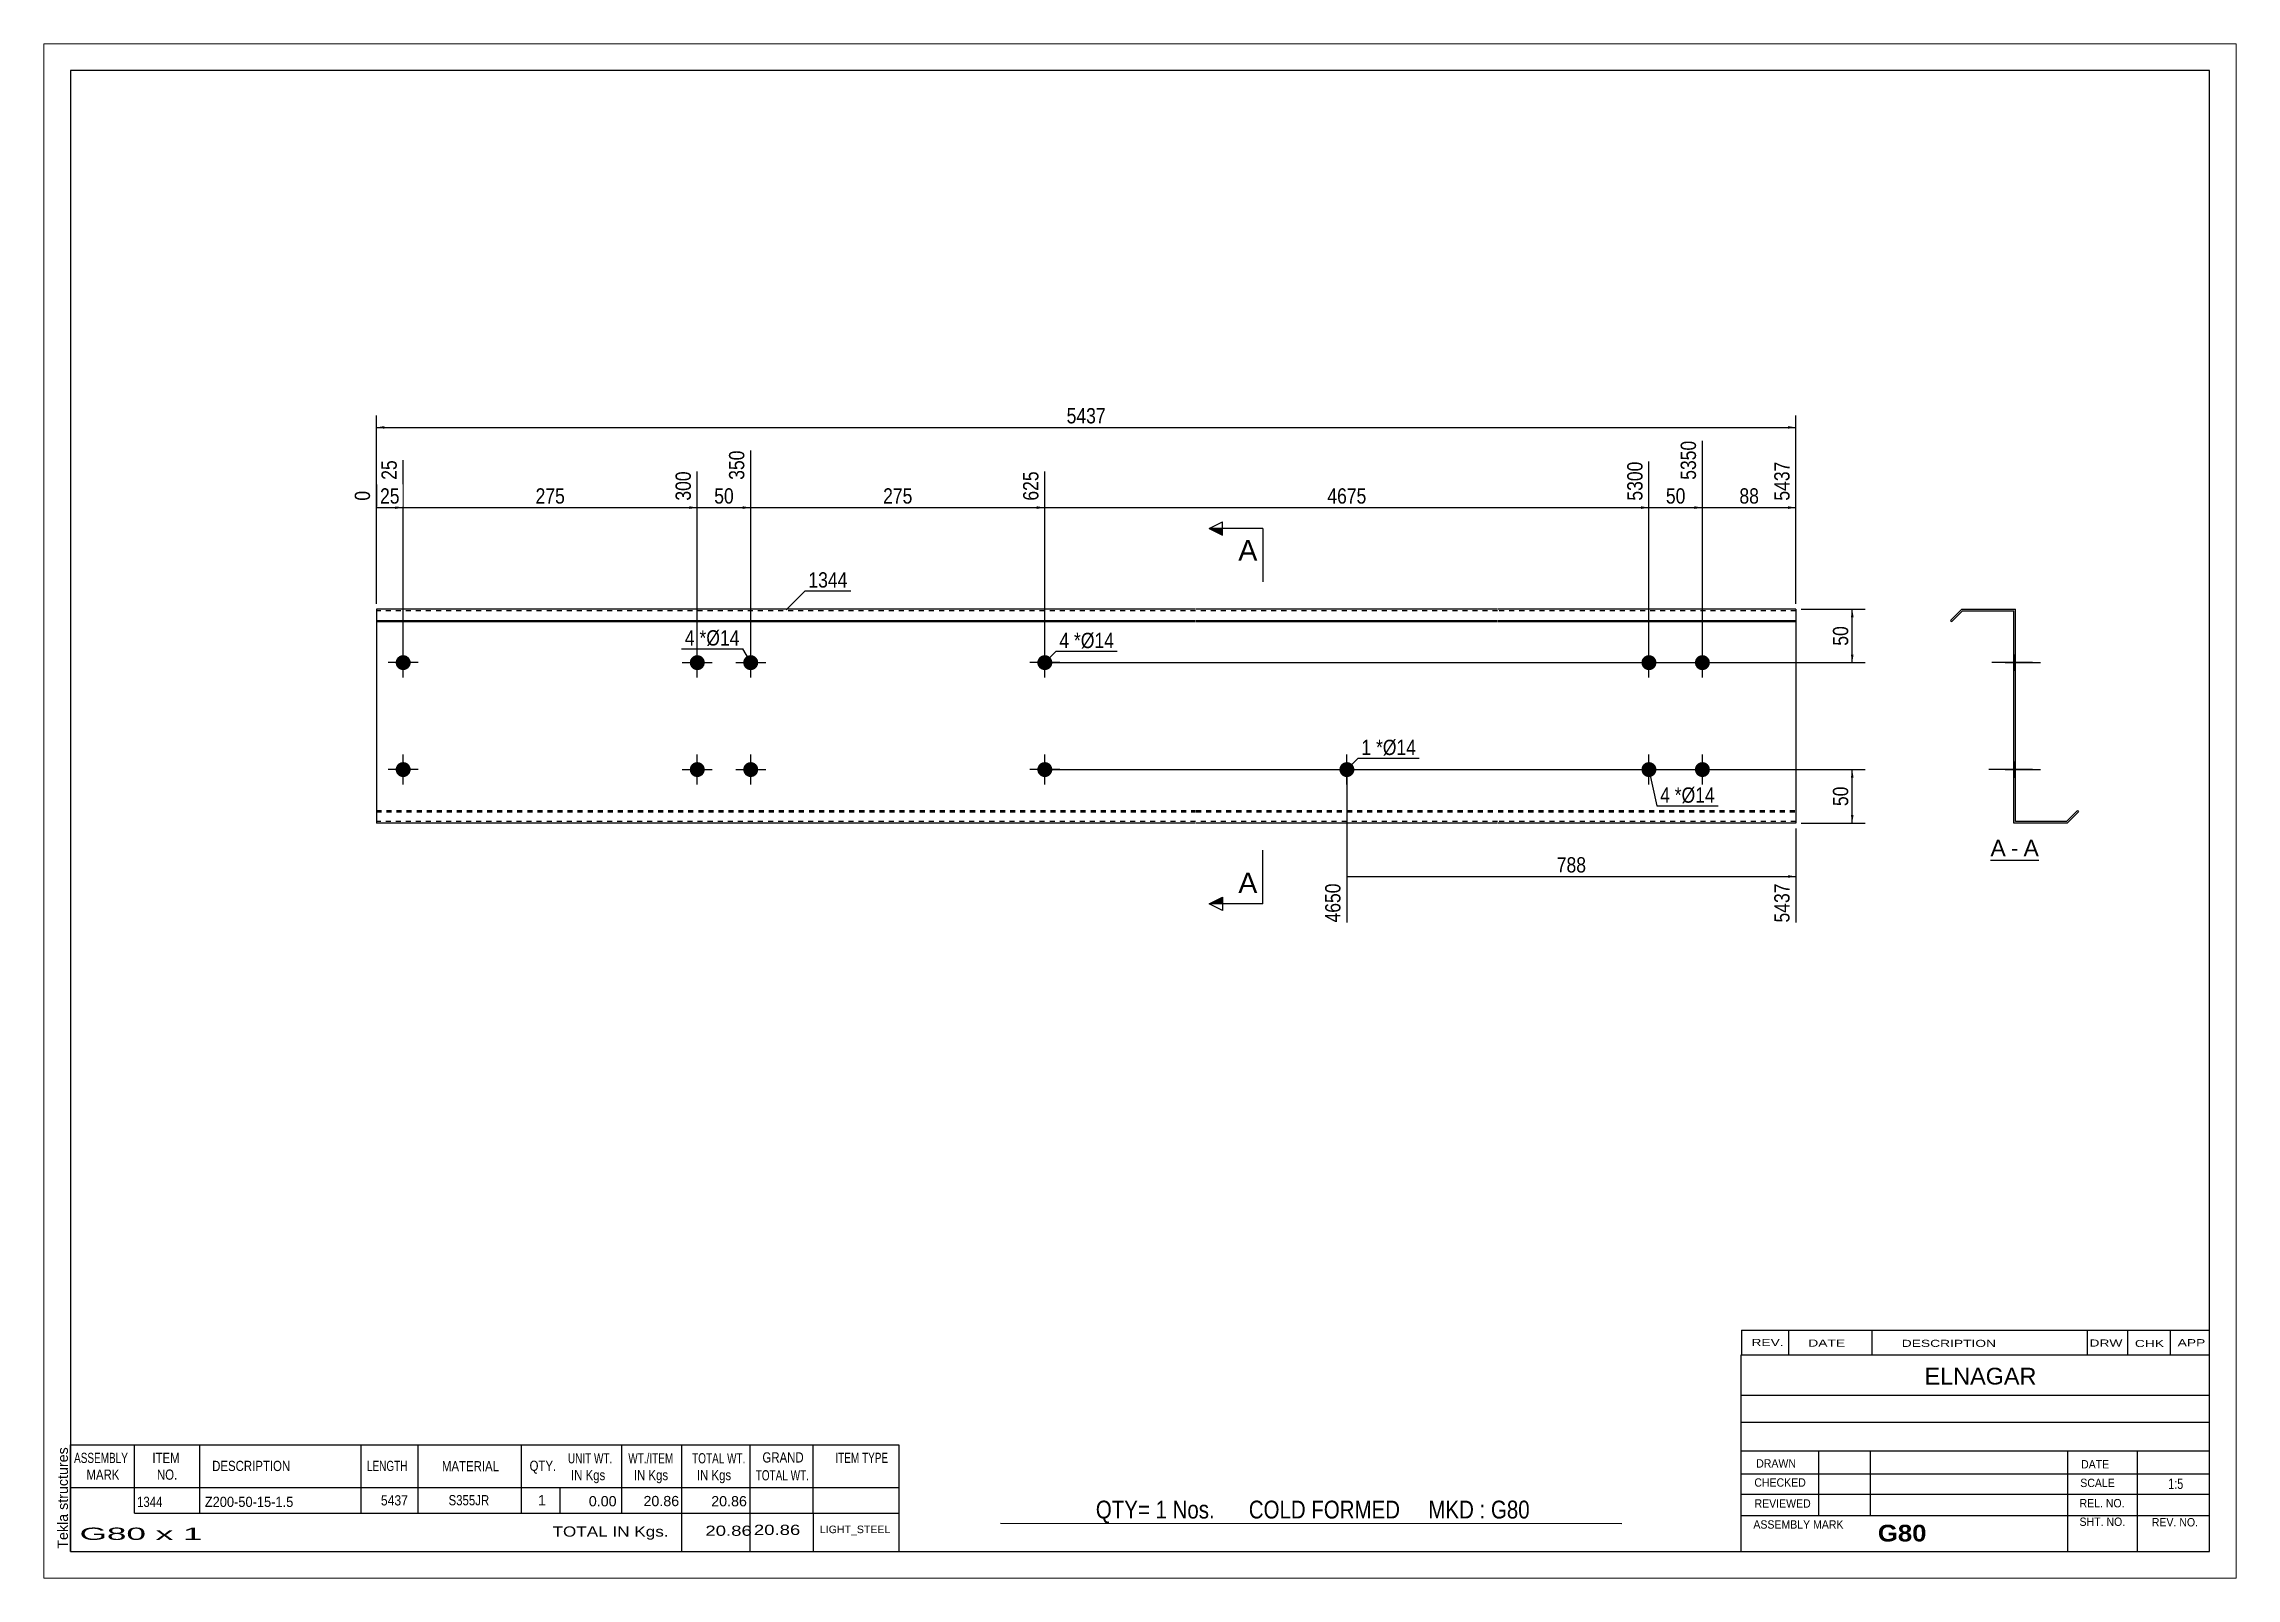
# Paper-space layout 'Layout1' of a CAD drawing. Header units: millimetres. Extents: x 0 to 410, y 0 to 287.
# The model-space entities are those that its viewports show. They can reach past a viewport. Long polylines and large blocks are cut down to what shows.
import ezdxf

# ---------------------------------------------------------------- set-up
doc = ezdxf.new("R2010")
doc.units = ezdxf.units.MM
doc.linetypes.add('DXK_LINE_DOT1', pattern=[1.8814, 0.9407, -0.9407])
doc.layers.add('Viewport layer', color=7, linetype='Continuous', plot=False)
doc.styles.add('Arial', font='ARIAL.TTF', dxfattribs={"height": 0.2})
doc.styles.add('Arial Bold', font='ARIALBD.TTF', dxfattribs={"height": 0.2})
doc.styles.add('Arial Narrow', font='ARIALN.TTF', dxfattribs={"height": 0.2})

# ---------------------------------------------------------------- blocks, each defined once
blk = doc.blocks.new('Unknown-629089889-1524')
at = {"color": 5, "linetype": 'Continuous'}
for p, q in [((342.8, 120.75), (-57.2, 120.75)), ((-57.2, 120.75), (-57.2, -156.25)), ((342.8, -156.25), (342.8, 120.75)), ((-57.2, -156.25), (342.8, -156.25))]:
    blk.add_line(p, q, dxfattribs=at)
at = {"color": 174, "linetype": 'Continuous', "style": 'Arial'}
blk.add_text('Tekla structures', height=1.9102, rotation=90, dxfattribs=at).set_placement((-57.7, -155.75))
blk = doc.blocks.new('Unknown-629089889-12 - 1227')
at = {"color": 7, "linetype": 'Continuous'}
blk.add_line((301.86, -26.95), (310.89, -26.95), dxfattribs=at)
at = {"color": 0, "linetype": 'Continuous'}
blk.add_wipeout([(304.7, -26.2), (304.7, -23), (301.86, -23), (301.86, -26.2)], dxfattribs=at)
blk.add_wipeout([(307.08, -26.2), (307.08, -23), (305.66, -23), (305.66, -26.2)], dxfattribs=at)
at = {"color": 96, "linetype": 'Continuous', "style": 'Arial'}
blk.add_text('A', height=3.06, dxfattribs=at).set_placement((301.86, -26.2))
at = {"color": 0, "linetype": 'Continuous'}
blk.add_wipeout([(310.89, -26.2), (310.89, -23), (308.04, -23), (308.04, -26.2)], dxfattribs=at)
at = {"color": 96, "linetype": 'Continuous', "style": 'Arial'}
for s, p in [('A', (308.04, -26.2)), ('-', (305.66, -26.2))]:
    blk.add_text(s, height=3.06, dxfattribs=at).set_placement(p)
blk = doc.blocks.new('Bolt-629089889-1223 - 1203')
at = {"linetype": 'Continuous'}
for points in [[(236.58, 10, -1), (239.38, 10, -1)], [(246.58, 10, -1), (249.38, 10, -1)], [(236.58, -10, -1), (239.38, -10, -1)], [(246.58, -10, -1), (249.38, -10, -1)]]:
    blk.add_hatch(color=3, dxfattribs=at).paths.add_polyline_path(points)
at = {"color": 3, "linetype": 'Continuous'}
for p, q in [((237.98, 7.2), (237.98, 12.8)), ((247.98, 7.2), (247.98, 12.8)), ((235.18, 10), (240.78, 10)), ((245.18, 10), (250.78, 10)), ((237.98, -12.8), (237.98, -7.2)), ((247.98, -12.8), (247.98, -7.2)), ((235.18, -10), (240.78, -10)), ((245.18, -10), (250.78, -10))]:
    blk.add_line(p, q, dxfattribs=at)
blk = doc.blocks.new('Part-629089889-1218 - 1203')
at = {"color": 2, "linetype": 'Continuous'}
for p, q in [((0, 20), (0, -20)), ((153.19, 20), (0, 20)), ((0, 17.88), (153.19, 17.88)), ((0, 17.67), (153.19, 17.67)), ((209.68, 20), (153.29, 20)), ((153.29, 17.88), (209.68, 17.88)), ((153.29, 17.67), (209.68, 17.67)), ((265.48, 20), (209.78, 20)), ((209.78, 17.88), (265.48, 17.88)), ((209.78, 17.67), (265.48, 17.67)), ((265.48, 20), (265.48, -20)), ((153.19, -20), (0, -20)), ((209.68, -20), (153.29, -20)), ((265.48, -20), (209.78, -20))]:
    blk.add_line(p, q, dxfattribs=at)
at = {"color": 7, "linetype": 'DXK_LINE_DOT1'}
for p, q in [((153.19, 19.7), (0, 19.7)), ((209.68, 19.7), (153.29, 19.7)), ((265.48, 19.7), (209.78, 19.7)), ((0, -17.67), (153.19, -17.67)), ((0, -17.88), (153.19, -17.88)), ((153.19, -19.7), (0, -19.7)), ((153.29, -17.67), (209.68, -17.67)), ((153.29, -17.88), (209.68, -17.88)), ((209.68, -19.7), (153.29, -19.7)), ((209.78, -17.67), (265.48, -17.67)), ((209.78, -17.88), (265.48, -17.88)), ((265.48, -19.7), (209.78, -19.7))]:
    blk.add_line(p, q, dxfattribs=at)
blk = doc.blocks.new('Bolt-629089889-1219 - 1203')
at = {"linetype": 'Continuous'}
blk.add_hatch(color=3, dxfattribs=at).paths.add_polyline_path([(180.09, -10, -1), (182.89, -10, -1)])
at = {"color": 3, "linetype": 'Continuous'}
for p, q in [((181.49, -12.8), (181.49, -7.2)), ((178.69, -10), (184.29, -10))]:
    blk.add_line(p, q, dxfattribs=at)
blk = doc.blocks.new('Bolt-629089889-1220 - 1203')
at = {"linetype": 'Continuous'}
for points in [[(58.6, 10, -1), (61.4, 10, -1)], [(68.6, 10, -1), (71.4, 10, -1)], [(58.6, -10, -1), (61.4, -10, -1)], [(68.6, -10, -1), (71.4, -10, -1)]]:
    blk.add_hatch(color=3, dxfattribs=at).paths.add_polyline_path(points)
at = {"color": 3, "linetype": 'Continuous'}
for p, q in [((60, 7.2), (60, 12.8)), ((70, 7.2), (70, 12.8)), ((57.2, 10), (62.8, 10)), ((67.2, 10), (72.8, 10)), ((60, -12.8), (60, -7.2)), ((70, -12.8), (70, -7.2)), ((57.2, -10), (62.8, -10)), ((67.2, -10), (72.8, -10))]:
    blk.add_line(p, q, dxfattribs=at)
blk = doc.blocks.new('Bolt-629089889-1221 - 1203')
at = {"linetype": 'Continuous'}
for points in [[(3.6, 10, -1), (6.4, 10, -1)], [(123.6, 10, -1), (126.4, 10, -1)]]:
    blk.add_hatch(color=3, dxfattribs=at).paths.add_polyline_path(points)
at = {"color": 3, "linetype": 'Continuous'}
for p, q in [((5, 7.2), (5, 12.8)), ((125, 7.2), (125, 12.8)), ((7.8, 10), (2.2, 10)), ((127.8, 10), (122.2, 10))]:
    blk.add_line(p, q, dxfattribs=at)
blk = doc.blocks.new('Bolt-629089889-1222 - 1203')
at = {"linetype": 'Continuous'}
for points in [[(3.6, -10, -1), (6.4, -10, -1)], [(123.6, -10, -1), (126.4, -10, -1)]]:
    blk.add_hatch(color=3, dxfattribs=at).paths.add_polyline_path(points)
at = {"color": 3, "linetype": 'Continuous'}
for p, q in [((5, -12.8), (5, -7.2)), ((125, -12.8), (125, -7.2)), ((7.8, -10), (2.2, -10)), ((127.8, -10), (122.2, -10))]:
    blk.add_line(p, q, dxfattribs=at)
blk = doc.blocks.new('Bolt-629089889-1232 - 1227')
at = {"linetype": 'Continuous'}
blk.add_hatch(color=3, dxfattribs=at).paths.add_polyline_path([(306.22, 11.4), (306.22, 8.6), (306.52, 8.6), (306.52, 11.4)])
blk.add_hatch(color=3, dxfattribs=at).paths.add_polyline_path([(306.22, 11.4), (306.22, 8.6), (306.52, 8.6), (306.52, 11.4)])
at = {"color": 3, "linetype": 'Continuous'}
for p, q in [((304.62, 10), (311.22, 10)), ((304.62, 10), (311.22, 10)), ((306.22, 11.4), (306.52, 11.4)), ((306.22, 11.4), (306.52, 11.4)), ((306.22, 8.6), (306.52, 8.6)), ((306.22, 8.6), (306.52, 8.6))]:
    blk.add_line(p, q, dxfattribs=at)
blk = doc.blocks.new('Part-629089889-1229 - 1227')
at = {"color": 2, "linetype": 'Continuous'}
for p, q in [((296.52, 20), (294.4, 17.88)), ((294.4, 17.88), (294.61, 17.67)), ((294.61, 17.67), (296.65, 19.7)), ((296.52, 20), (306.52, 20)), ((296.65, 19.7), (306.22, 19.7)), ((306.22, -20), (306.22, 19.7)), ((306.52, -19.7), (306.52, 20)), ((316.22, -20), (306.22, -20)), ((316.1, -19.7), (306.52, -19.7)), ((316.1, -19.7), (318.13, -17.67)), ((318.34, -17.88), (316.22, -20)), ((318.13, -17.67), (318.34, -17.88))]:
    blk.add_line(p, q, dxfattribs=at)
blk = doc.blocks.new('Bolt-629089889-1230 - 1227')
at = {"linetype": 'Continuous'}
blk.add_hatch(color=3, dxfattribs=at).paths.add_polyline_path([(306.22, -8.6), (306.22, -11.4), (306.52, -11.4), (306.52, -8.6)])
at = {"color": 3, "linetype": 'Continuous'}
for p, q in [((308.12, -10), (301.52, -10)), ((306.52, -8.6), (306.22, -8.6)), ((306.52, -11.4), (306.22, -11.4))]:
    blk.add_line(p, q, dxfattribs=at)
blk = doc.blocks.new('Bolt-629089889-1231 - 1227')
at = {"linetype": 'Continuous'}
for points in [[(306.22, 11.4), (306.22, 8.6), (306.52, 8.6), (306.52, 11.4)], [(306.22, 11.4), (306.22, 8.6), (306.52, 8.6), (306.52, 11.4)], [(306.22, -8.6), (306.22, -11.4), (306.52, -11.4), (306.52, -8.6)], [(306.22, -8.6), (306.22, -11.4), (306.52, -11.4), (306.52, -8.6)]]:
    blk.add_hatch(color=3, dxfattribs=at).paths.add_polyline_path(points)
at = {"color": 3, "linetype": 'Continuous'}
for p, q in [((309.72, 10), (302.12, 10)), ((309.72, 10), (302.12, 10)), ((306.52, 11.4), (306.22, 11.4)), ((306.52, 11.4), (306.22, 11.4)), ((306.52, 8.6), (306.22, 8.6)), ((306.52, 8.6), (306.22, 8.6)), ((309.72, -10), (302.12, -10)), ((309.72, -10), (302.12, -10)), ((306.52, -8.6), (306.22, -8.6)), ((306.52, -8.6), (306.22, -8.6)), ((306.52, -11.4), (306.22, -11.4)), ((306.52, -11.4), (306.22, -11.4))]:
    blk.add_line(p, q, dxfattribs=at)
blk = doc.blocks.new('Bolt-629089889-1233 - 1227')
at = {"linetype": 'Continuous'}
blk.add_hatch(color=3, dxfattribs=at).paths.add_polyline_path([(306.22, -8.6), (306.22, -11.4), (306.52, -11.4), (306.52, -8.6)])
blk.add_hatch(color=3, dxfattribs=at).paths.add_polyline_path([(306.22, -8.6), (306.22, -11.4), (306.52, -11.4), (306.52, -8.6)])
at = {"color": 3, "linetype": 'Continuous'}
for p, q in [((304.62, -10), (311.22, -10)), ((304.62, -10), (311.22, -10)), ((306.22, -8.6), (306.52, -8.6)), ((306.22, -8.6), (306.52, -8.6)), ((306.22, -11.4), (306.52, -11.4)), ((306.22, -11.4), (306.52, -11.4))]:
    blk.add_line(p, q, dxfattribs=at)
blk = doc.blocks.new('Bolt-629089889-1234 - 1227')
at = {"linetype": 'Continuous'}
for points in [[(306.22, 11.4), (306.22, 8.6), (306.52, 8.6), (306.52, 11.4)], [(306.22, 11.4), (306.22, 8.6), (306.52, 8.6), (306.52, 11.4)], [(306.22, -8.6), (306.22, -11.4), (306.52, -11.4), (306.52, -8.6)], [(306.22, -8.6), (306.22, -11.4), (306.52, -11.4), (306.52, -8.6)]]:
    blk.add_hatch(color=3, dxfattribs=at).paths.add_polyline_path(points)
at = {"color": 3, "linetype": 'Continuous'}
for p, q in [((309.12, 10), (302.52, 10)), ((309.12, 10), (302.52, 10)), ((306.52, 11.4), (306.22, 11.4)), ((306.52, 11.4), (306.22, 11.4)), ((306.52, 8.6), (306.22, 8.6)), ((306.52, 8.6), (306.22, 8.6)), ((309.12, -10), (302.52, -10)), ((309.12, -10), (302.52, -10)), ((306.52, -8.6), (306.22, -8.6)), ((306.52, -8.6), (306.22, -8.6)), ((306.52, -11.4), (306.22, -11.4)), ((306.52, -11.4), (306.22, -11.4))]:
    blk.add_line(p, q, dxfattribs=at)
blk = doc.blocks.new('StraightDimension-629089889-1243 - 1203')
at = {"linetype": 'Continuous'}
blk.add_hatch(color=7, dxfattribs=at).paths.add_polyline_path([(246.48, 39.25), (247.98, 39), (246.48, 38.75)])
at = {"color": 7, "linetype": 'Continuous'}
for p, q in [((247.98, 11), (247.98, 51.51)), ((237.98, 11), (237.98, 47.61)), ((237.98, 39), (247.98, 39))]:
    blk.add_line(p, q, dxfattribs=at)
at = {"color": 0}
blk.add_wipeout([(245.4, 39.15), (245.4, 43.35), (240.55, 43.35), (240.55, 39.15)], dxfattribs=at)
at = {"color": 0, "linetype": 'Continuous'}
blk.add_wipeout([(247.38, 52.11), (243.18, 52.11), (243.18, 43.6), (247.38, 43.6)], dxfattribs=at)
at = {"color": 3, "linetype": 'Continuous', "style": 'Arial Narrow'}
blk.add_text('5350', height=2.863, rotation=90.0002, dxfattribs=at).set_placement((246.78, 44.2))
at = {"color": 3, "style": 'Arial Narrow'}
blk.add_text('50', height=2.863, dxfattribs=at).set_placement((241.15, 39.75))
blk = doc.blocks.new('StraightDimension-629089889-1242 - 1203')
at = {"linetype": 'Continuous'}
blk.add_hatch(color=7, dxfattribs=at).paths.add_polyline_path([(263.98, 39.25), (265.48, 39), (263.98, 38.75)])
at = {"color": 7, "linetype": 'Continuous'}
for p, q in [((247.98, 11), (247.98, 51.51)), ((265.48, 21), (265.48, 47.61)), ((247.98, 39), (265.48, 39))]:
    blk.add_line(p, q, dxfattribs=at)
at = {"color": 0}
blk.add_wipeout([(259.15, 39.15), (259.15, 43.35), (254.3, 43.35), (254.3, 39.15)], dxfattribs=at)
at = {"color": 3, "style": 'Arial Narrow'}
blk.add_text('88', height=2.863, dxfattribs=at).set_placement((254.9, 39.75))
at = {"color": 0, "linetype": 'Continuous'}
blk.add_wipeout([(264.88, 48.21), (260.68, 48.21), (260.68, 39.7), (264.88, 39.7)], dxfattribs=at)
at = {"color": 3, "linetype": 'Continuous', "style": 'Arial Narrow'}
blk.add_text('5437', height=2.863, rotation=90.0002, dxfattribs=at).set_placement((264.28, 40.3))
blk = doc.blocks.new('StraightDimension-629089889-1244 - 1203')
at = {"linetype": 'Continuous'}
blk.add_hatch(color=7, dxfattribs=at).paths.add_polyline_path([(236.48, 39.25), (237.98, 39), (236.48, 38.75)])
at = {"color": 7, "linetype": 'Continuous'}
for p, q in [((125, 11), (125, 45.78)), ((237.98, 11), (237.98, 47.61)), ((125, 39), (237.98, 39))]:
    blk.add_line(p, q, dxfattribs=at)
at = {"color": 0, "linetype": 'Continuous'}
blk.add_wipeout([(237.38, 48.21), (233.18, 48.21), (233.18, 39.7), (237.38, 39.7)], dxfattribs=at)
at = {"color": 0}
blk.add_wipeout([(185.74, 39.15), (185.74, 43.35), (177.23, 43.35), (177.23, 39.15)], dxfattribs=at)
at = {"color": 3, "linetype": 'Continuous', "style": 'Arial Narrow'}
blk.add_text('5300', height=2.863, rotation=90.0002, dxfattribs=at).set_placement((236.78, 40.3))
at = {"color": 3, "style": 'Arial Narrow'}
blk.add_text('4675', height=2.863, dxfattribs=at).set_placement((177.83, 39.75))
blk = doc.blocks.new('StraightDimension-629089889-1245 - 1203')
at = {"linetype": 'Continuous'}
blk.add_hatch(color=7, dxfattribs=at).paths.add_polyline_path([(123.5, 39.25), (125, 39), (123.5, 38.75)])
at = {"color": 7, "linetype": 'Continuous'}
for p, q in [((70, 11), (70, 49.68)), ((125, 11), (125, 45.78)), ((70, 39), (125, 39))]:
    blk.add_line(p, q, dxfattribs=at)
at = {"color": 0, "linetype": 'Continuous'}
blk.add_wipeout([(124.4, 46.38), (120.2, 46.38), (120.2, 39.7), (124.4, 39.7)], dxfattribs=at)
at = {"color": 0}
blk.add_wipeout([(100.84, 39.15), (100.84, 43.35), (94.16, 43.35), (94.16, 39.15)], dxfattribs=at)
at = {"color": 3, "linetype": 'Continuous', "style": 'Arial Narrow'}
blk.add_text('625', height=2.863, rotation=90.0002, dxfattribs=at).set_placement((123.8, 40.3))
at = {"color": 3, "style": 'Arial Narrow'}
blk.add_text('275', height=2.863, dxfattribs=at).set_placement((94.76, 39.75))
blk = doc.blocks.new('StraightDimension-629089889-1246 - 1203')
at = {"linetype": 'Continuous'}
blk.add_hatch(color=7, dxfattribs=at).paths.add_polyline_path([(68.5, 39.25), (70, 39), (68.5, 38.75)])
at = {"color": 7, "linetype": 'Continuous'}
for p, q in [((70, 11), (70, 49.68)), ((60, 11), (60, 45.78)), ((60, 39), (70, 39))]:
    blk.add_line(p, q, dxfattribs=at)
at = {"color": 0}
blk.add_wipeout([(67.43, 39.15), (67.43, 43.35), (62.57, 43.35), (62.57, 39.15)], dxfattribs=at)
at = {"color": 0, "linetype": 'Continuous'}
blk.add_wipeout([(69.4, 50.28), (65.2, 50.28), (65.2, 43.6), (69.4, 43.6)], dxfattribs=at)
at = {"color": 3, "linetype": 'Continuous', "style": 'Arial Narrow'}
blk.add_text('350', height=2.863, rotation=90.0002, dxfattribs=at).set_placement((68.8, 44.2))
at = {"color": 3, "style": 'Arial Narrow'}
blk.add_text('50', height=2.863, dxfattribs=at).set_placement((63.17, 39.75))
blk = doc.blocks.new('StraightDimension-629089889-1247 - 1203')
at = {"linetype": 'Continuous'}
blk.add_hatch(color=7, dxfattribs=at).paths.add_polyline_path([(58.5, 39.25), (60, 39), (58.5, 38.75)])
at = {"color": 7, "linetype": 'Continuous'}
for p, q in [((5, 11), (5, 47.86)), ((60, 11), (60, 45.78)), ((5, 39), (60, 39))]:
    blk.add_line(p, q, dxfattribs=at)
at = {"color": 0, "linetype": 'Continuous'}
blk.add_wipeout([(59.4, 46.38), (55.2, 46.38), (55.2, 39.7), (59.4, 39.7)], dxfattribs=at)
at = {"color": 0}
blk.add_wipeout([(35.84, 39.15), (35.84, 43.35), (29.16, 43.35), (29.16, 39.15)], dxfattribs=at)
at = {"color": 3, "linetype": 'Continuous', "style": 'Arial Narrow'}
blk.add_text('300', height=2.863, rotation=90.0002, dxfattribs=at).set_placement((58.8, 40.3))
at = {"color": 3, "style": 'Arial Narrow'}
blk.add_text('275', height=2.863, dxfattribs=at).set_placement((29.76, 39.75))
blk = doc.blocks.new('StraightDimension-629089889-1248 - 1203')
at = {"linetype": 'Continuous'}
blk.add_hatch(color=7, dxfattribs=at).paths.add_polyline_path([(3.5, 39.25), (5, 39), (3.5, 38.75)])
at = {"color": 7, "linetype": 'Continuous'}
for p, q in [((5, 11), (5, 47.86)), ((0, 21), (0, 42.13)), ((0, 39), (5, 39))]:
    blk.add_line(p, q, dxfattribs=at)
at = {"color": 0}
blk.add_wipeout([(4.93, 39.15), (4.93, 43.35), (0.07, 43.35), (0.07, 39.15)], dxfattribs=at)
at = {"color": 0, "linetype": 'Continuous'}
blk.add_wipeout([(4.4, 48.46), (0.2, 48.46), (0.2, 43.6), (4.4, 43.6)], dxfattribs=at)
blk.add_wipeout([(-0.6, 42.73), (-4.8, 42.73), (-4.8, 39.7), (-0.6, 39.7)], dxfattribs=at)
at = {"color": 3, "linetype": 'Continuous', "style": 'Arial Narrow'}
for s, height, p in [('25', 2.863, (3.8, 44.2)), ('0', 2.86, (-1.2, 40.3))]:
    blk.add_text(s, height=height, rotation=90.0002, dxfattribs=at).set_placement(p)
at = {"color": 3, "style": 'Arial Narrow'}
blk.add_text('25', height=2.863, dxfattribs=at).set_placement((0.67, 39.75))
blk = doc.blocks.new('StraightDimension-629089889-1275 - 1203')
at = {"linetype": 'Continuous'}
blk.add_hatch(color=7, dxfattribs=at).paths.add_polyline_path([(263.98, -29.75), (265.48, -30), (263.98, -30.25)])
at = {"color": 7, "linetype": 'Continuous'}
for p, q in [((181.49, -11), (181.49, -38.61)), ((265.48, -21), (265.48, -38.61)), ((181.49, -30), (265.48, -30))]:
    blk.add_line(p, q, dxfattribs=at)
at = {"color": 0}
blk.add_wipeout([(226.82, -29.85), (226.82, -25.65), (220.14, -25.65), (220.14, -29.85)], dxfattribs=at)
at = {"color": 0, "linetype": 'Continuous'}
for points in [[(180.89, -30.7), (176.69, -30.7), (176.69, -39.21), (180.89, -39.21)], [(264.88, -30.7), (260.68, -30.7), (260.68, -39.21), (264.88, -39.21)]]:
    blk.add_wipeout(points, dxfattribs=at)
at = {"color": 3, "style": 'Arial Narrow'}
blk.add_text('788', height=2.863, dxfattribs=at).set_placement((220.74, -29.25))
at = {"color": 3, "linetype": 'Continuous', "style": 'Arial Narrow'}
for s, p in [('4650', (180.29, -38.61)), ('5437', (264.28, -38.61))]:
    blk.add_text(s, height=2.863, rotation=90.0002, dxfattribs=at).set_placement(p)
blk = doc.blocks.new('StraightDimension-629089889-1280 - 1203')
at = {"linetype": 'Continuous'}
for points in [[(275.75, 18.5), (276, 20), (276.25, 18.5)], [(276.25, 11.5), (276, 10), (275.75, 11.5)]]:
    blk.add_hatch(color=7, dxfattribs=at).paths.add_polyline_path(points)
at = {"color": 7, "linetype": 'Continuous'}
for p, q in [((266.48, 20), (278.4, 20)), ((276, 10), (276, 20)), ((126, 10), (278.4, 10))]:
    blk.add_line(p, q, dxfattribs=at)
at = {"color": 0}
blk.add_wipeout([(275.85, 17.43), (271.65, 17.43), (271.65, 12.57), (275.85, 12.57)], dxfattribs=at)
at = {"color": 3, "style": 'Arial Narrow'}
blk.add_text('50', height=2.863, rotation=90.0002, dxfattribs=at).set_placement((275.25, 13.17))
blk = doc.blocks.new('StraightDimension-629089889-1287 - 1203')
at = {"linetype": 'Continuous'}
for points in [[(275.75, -11.5), (276, -10), (276.25, -11.5)], [(276.25, -18.5), (276, -20), (275.75, -18.5)]]:
    blk.add_hatch(color=7, dxfattribs=at).paths.add_polyline_path(points)
at = {"color": 7, "linetype": 'Continuous'}
for p, q in [((126, -10), (278.4, -10)), ((276, -20), (276, -10)), ((266.48, -20), (278.4, -20))]:
    blk.add_line(p, q, dxfattribs=at)
at = {"color": 0}
blk.add_wipeout([(275.85, -12.57), (271.65, -12.57), (271.65, -17.43), (275.85, -17.43)], dxfattribs=at)
at = {"color": 3, "style": 'Arial Narrow'}
blk.add_text('50', height=2.863, rotation=90.0002, dxfattribs=at).set_placement((275.25, -16.83))
blk = doc.blocks.new('StraightDimension-629089889-1294 - 1203')
at = {"linetype": 'Continuous'}
for points in [[(1.5, 53.75), (0, 54), (1.5, 54.25)], [(263.98, 54.25), (265.48, 54), (263.98, 53.75)]]:
    blk.add_hatch(color=7, dxfattribs=at).paths.add_polyline_path(points)
at = {"color": 7, "linetype": 'Continuous'}
for p, q in [((0, 21), (0, 56.25)), ((0, 54), (265.48, 54)), ((265.48, 21), (265.48, 56.25))]:
    blk.add_line(p, q, dxfattribs=at)
at = {"color": 0}
blk.add_wipeout([(136.99, 54.15), (136.99, 58.35), (128.48, 58.35), (128.48, 54.15)], dxfattribs=at)
at = {"color": 3, "style": 'Arial Narrow'}
blk.add_text('5437', height=2.863, dxfattribs=at).set_placement((129.08, 54.75))
blk = doc.blocks.new('CBS_CALLOFF-629089889-1541')
at = {"color": 7, "linetype": 'Continuous'}
blk.add_line((116.68, -150.98), (232.91, -151), dxfattribs=at)
at = {"color": 3, "linetype": 'Continuous', "style": 'Arial Narrow'}
blk.add_text('QTY= 1 Nos.      COLD FORMED     MKD : G80', height=3.3405, dxfattribs=at).set_placement((134.54, -150.09))
blk = doc.blocks.new('CBS_BOM-629089889-1540')
at = {"color": 7, "linetype": 'Continuous'}
for p, q in [((-57.23, -144.28), (-57.23, -136.28)), ((-57.23, -136.28), (97.69, -136.28)), ((-45.23, -144.28), (-45.23, -136.28)), ((-33.04, -144.28), (-33.04, -136.28)), ((-2.88, -144.28), (-2.88, -136.28)), ((7.8, -144.28), (7.8, -136.28)), ((27.12, -144.28), (27.12, -136.28)), ((45.92, -144.28), (45.92, -136.28)), ((57.13, -144.28), (57.13, -136.28)), ((69.92, -144.28), (69.92, -136.28)), ((81.67, -144.28), (81.67, -136.28)), ((97.69, -136.29), (97.69, -144.27)), ((-57.23, -144.28), (97.69, -144.28)), ((-57.23, -149.08), (-57.23, -144.28)), ((-45.23, -149.08), (-45.23, -144.28)), ((-33.04, -149.08), (-33.04, -144.28)), ((-2.88, -149.08), (-2.88, -144.28)), ((7.8, -149.08), (7.8, -144.28)), ((27.12, -149.08), (27.12, -144.28)), ((34.38, -149.08), (34.38, -144.28)), ((45.92, -149.08), (45.92, -144.28)), ((57.13, -149.08), (57.13, -144.28)), ((69.92, -149.08), (69.92, -144.28)), ((81.69, -149.08), (81.69, -144.28)), ((97.69, -144.28), (97.69, -149.08)), ((-57.23, -156.28), (-57.23, -149.1)), ((-45.23, -149.08), (97.69, -149.08)), ((57.13, -156.28), (57.13, -149.1)), ((69.92, -156.28), (69.92, -149.1)), ((81.73, -156.28), (81.73, -149.1)), ((97.69, -149.08), (97.69, -156.28)), ((-57.23, -156.28), (97.69, -156.28))]:
    blk.add_line(p, q, dxfattribs=at)
at = {"color": 3, "linetype": 'Continuous', "style": 'Arial'}
for s, height, width, p in [('ASSEMBLY', 1.91, 0.7, (-56.55, -139.71)), ('ITEM', 1.91, 0.8, (-41.9, -139.71)), ('DESCRIPTION', 1.9102, 0.8, (-30.72, -141.21)), ('LENGTH', 1.91, 0.7, (-1.77, -141.21)), ('MATERIAL', 1.91, 0.8, (12.25, -141.26)), ('QTY.', 1.91, 0.8, (28.64, -141.18)), ('UNIT WT.', 1.91, 0.7, (35.81, -139.78)), ('WT./ITEM', 1.91, 0.7, (47.1, -139.78)), ('TOTAL WT.', 1.91, 0.7, (59.04, -139.78)), ('GRAND', 1.91, 0.8, (72.19, -139.62)), ('ITEM TYPE', 1.91, 0.7, (85.83, -139.7)), ('MARK', 1.91, 0.8, (-54.23, -142.84)), ('NO.', 1.91, 0.8, (-41.05, -142.84)), ('IN Kgs', 1.91, 0.8, (36.39, -142.92)), ('IN Kgs', 1.91, 0.8, (48.14, -142.92)), ('IN Kgs', 1.91, 0.8, (59.93, -142.92)), ('TOTAL WT.', 1.91, 0.7, (70.93, -142.96))]:
    blk.add_text(s, height=height, dxfattribs=dict(at, width=width)).set_placement(p)
at = {"color": 7, "linetype": 'Continuous', "style": 'Arial'}
for s, height, width, p in [('1344', 1.91, 0.8, (-44.77, -147.93)), ('Z200-50-15-1.5', 1.9102, 0.9, (-32.1, -147.93)), ('5437', 1.91, 0.85, (0.84, -147.65)), ('S355JR', 1.91, 0.8, (13.49, -147.62))]:
    blk.add_text(s, height=height, dxfattribs=dict(at, width=width)).set_placement(p)
for s, p in [('1', (30.21, -147.62)), ('0.00', (39.72, -147.81)), ('20.86', (49.94, -147.78)), ('20.86', (62.61, -147.81))]:
    blk.add_text(s, height=1.91, dxfattribs=at).set_placement(p)
at = {"color": 6, "linetype": 'Continuous', "style": 'Arial'}
for s, height, width, p in [('TOTAL IN Kgs.', 1.9102, 1.2, (32.93, -153.48)), ('20.86', 1.91, 1.3, (61.52, -153.33)), ('20.86', 1.91, 1.3, (70.59, -153.17)), ('G80 x 1', 2.292, 2.05, (-55.51, -154.09))]:
    blk.add_text(s, height=height, dxfattribs=dict(at, width=width)).set_placement(p)
blk.add_text('LIGHT_STEEL', height=1.4135, dxfattribs=at).set_placement((82.94, -152.83))
blk = doc.blocks.new('CBS_NAME_BLOG-629089889-1542')
at = {"color": 7, "linetype": 'Continuous'}
for p, q in [((255.21, -119.5), (342.73, -119.5)), ((255.21, -156.21), (255.21, -119.5)), ((255.21, -127.04), (342.73, -127.04)), ((255.28, -132.09), (342.8, -132.09)), ((255.21, -137.46), (342.73, -137.46)), ((269.73, -149.57), (269.73, -137.47)), ((279.42, -149.54), (279.42, -137.47)), ((316.33, -156.21), (316.33, -137.48)), ((329.38, -156.21), (329.38, -137.47)), ((255.22, -141.76), (342.8, -141.74)), ((255.21, -145.51), (342.73, -145.51)), ((255.21, -149.55), (342.73, -149.55)), ((255.21, -156.25), (342.8, -156.25))]:
    blk.add_line(p, q, dxfattribs=at)
at = {"color": 3, "linetype": 'Continuous', "style": 'Arial'}
blk.add_text('ELNAGAR', height=3.133, dxfattribs=at).set_placement((289.53, -125.03))
at = {"color": 3, "linetype": 'Continuous'}
for s, height, style, width, p in [('DRAWN', 1.566, 'Arial', 0.9, (258.04, -140.57)), ('DATE', 1.566, 'Arial', 0.9, (318.8, -140.73)), ('CHECKED', 1.566, 'Arial', 0.9, (257.69, -144.14)), ('SCALE', 1.566, 'Arial', 0.9, (318.65, -144.21)), ('1:5', 1.957, 'Arial Narrow', 0.9, (335.1, -144.57)), ('REVIEWED', 1.566, 'Arial', 0.9, (257.73, -148.06)), ('REL. NO.', 1.566, 'Arial', 0.9, (318.51, -148.01)), ('ASSEMBLY MARK', 1.5663, 'Arial', 0.9, (257.51, -151.99)), ('G80', 3.131, 'Arial Bold', 1.1, (280.79, -154.39)), ('SHT. NO.', 1.566, 'Arial', 0.9, (318.51, -151.48)), ('REV. NO.', 1.566, 'Arial', 0.9, (332.03, -151.57))]:
    blk.add_text(s, height=height, dxfattribs=dict(at, style=style, width=width)).set_placement(p)
blk = doc.blocks.new('CBS_REVISION-629089889-1543')
at = {"color": 7, "linetype": 'Continuous'}
for p, q in [((255.29, -114.87), (342.79, -114.87)), ((255.29, -114.87), (255.29, -119.5)), ((264.09, -114.87), (264.09, -119.5)), ((279.68, -114.87), (279.68, -119.44)), ((319.94, -114.87), (319.94, -119.5)), ((327.48, -114.87), (327.48, -119.5)), ((335.43, -114.87), (335.43, -119.5)), ((255.29, -119.5), (342.79, -119.5))]:
    blk.add_line(p, q, dxfattribs=at)
at = {"color": 7, "style": 'Arial Narrow', "width": 1.7}
for s, height, p in [('REV.', 1.326, (257.15, -117.82)), ('DATE', 1.326, (267.78, -117.94)), ('DESCRIPTION', 1.3257, (285.26, -117.99)), ('DRW', 1.326, (320.37, -117.93)), ('CHK', 1.326, (328.86, -118.02)), ('APP', 1.326, (336.86, -117.87))]:
    blk.add_text(s, height=height, dxfattribs=at).set_placement(p)
blk = doc.blocks.new('SectionMark-629089889-1240 - 1203')
at = {"linetype": 'Continuous'}
for points in [[(158.25, 35.1), (158.25, 33.85), (155.75, 35.1)], [(158.25, -33.85), (158.25, -35.1), (155.75, -35.1)]]:
    blk.add_hatch(color=30, dxfattribs=at).paths.add_polyline_path(points)
at = {"color": 30, "linetype": 'Continuous'}
for p, q in [((155.75, 35.1), (158.25, 36.35)), ((155.75, 35.1), (158.25, 33.85)), ((158.25, 33.85), (158.25, 36.35)), ((155.75, -35.1), (158.25, -33.85)), ((158.25, -36.35), (155.75, -35.1)), ((158.25, -33.85), (158.25, -36.35))]:
    blk.add_line(p, q, dxfattribs=at)
at = {"color": 0, "linetype": 'Continuous'}
for points in [[(164.75, 29.1), (164.75, 33.1), (161.19, 33.1), (161.19, 29.1)], [(164.75, -33.1), (164.75, -29.1), (161.19, -29.1), (161.19, -33.1)]]:
    blk.add_wipeout(points, dxfattribs=at)
at = {"color": 30, "linetype": 'Continuous'}
for p, q in [((165.75, 35.1), (155.75, 35.1)), ((165.75, 35.1), (165.75, 25.1)), ((165.75, -35.1), (165.75, -25.1)), ((165.75, -35.1), (155.75, -35.1))]:
    blk.add_line(p, q, dxfattribs=at)
at = {"color": 96, "linetype": 'Continuous', "style": 'Arial'}
for p in [(161.19, 29.1), (161.19, -33.1)]:
    blk.add_text('A', height=3.82, dxfattribs=at).set_placement(p)
blk = doc.blocks.new('Mark-629089889-1297 - 1203')
at = {"color": 0}
blk.add_wipeout([(88.09, 24.04), (88.09, 27.04), (80.78, 27.04), (80.78, 24.04)], dxfattribs=at)
blk.add_wipeout([(88.09, 24.04), (88.09, 27.04), (80.78, 27.04), (80.78, 24.04)], dxfattribs=at)
at = {"color": 7, "linetype": 'Continuous'}
for p, q in [((76.65, 19.9), (80.18, 23.44)), ((80.18, 23.44), (88.69, 23.44))]:
    blk.add_line(p, q, dxfattribs=at)
at = {"color": 3, "style": 'Arial Narrow'}
blk.add_text('1344', height=2.863, dxfattribs=at).set_placement((80.78, 24.04))
blk = doc.blocks.new('MarkSet-629089889-1305 - 1203')
at = {"color": 0}
blk.add_wipeout([(129.55, 12.72), (129.55, 15.72), (127.72, 15.72), (127.72, 12.72)], dxfattribs=at)
blk.add_wipeout([(129.55, 12.72), (129.55, 15.72), (127.72, 15.72), (127.72, 12.72)], dxfattribs=at)
at = {"color": 7, "linetype": 'Continuous'}
blk.add_line((125, 10), (127.12, 12.12), dxfattribs=at)
at = {"color": 0}
blk.add_wipeout([(131.73, 12.72), (131.73, 15.72), (130.45, 15.72), (130.45, 12.72)], dxfattribs=at)
blk.add_wipeout([(131.73, 12.72), (131.73, 15.72), (130.45, 15.72), (130.45, 12.72)], dxfattribs=at)
at = {"color": 3, "style": 'Arial Narrow'}
blk.add_text('4', height=2.86, dxfattribs=at).set_placement((127.72, 12.72))
at = {"color": 0}
blk.add_wipeout([(137.94, 12.72), (137.94, 15.72), (131.73, 15.72), (131.73, 12.72)], dxfattribs=at)
blk.add_wipeout([(137.94, 12.72), (137.94, 15.72), (131.73, 15.72), (131.73, 12.72)], dxfattribs=at)
at = {"color": 7, "linetype": 'Continuous'}
blk.add_line((127.12, 12.12), (138.54, 12.12), dxfattribs=at)
at = {"color": 3, "style": 'Arial Narrow'}
for s, height, p in [('*', 2.86, (130.45, 12.72)), ('Ø14', 2.863, (131.73, 12.72))]:
    blk.add_text(s, height=height, dxfattribs=at).set_placement(p)
blk = doc.blocks.new('Mark-629089889-1308 - 1203')
at = {"color": 0}
blk.add_wipeout([(186.04, -7.28), (186.04, -4.28), (184.21, -4.28), (184.21, -7.28)], dxfattribs=at)
blk.add_wipeout([(186.04, -7.28), (186.04, -4.28), (184.21, -4.28), (184.21, -7.28)], dxfattribs=at)
at = {"color": 7, "linetype": 'Continuous'}
blk.add_line((181.49, -10), (183.61, -7.88), dxfattribs=at)
at = {"color": 0}
blk.add_wipeout([(188.21, -7.28), (188.21, -4.28), (186.94, -4.28), (186.94, -7.28)], dxfattribs=at)
blk.add_wipeout([(188.21, -7.28), (188.21, -4.28), (186.94, -4.28), (186.94, -7.28)], dxfattribs=at)
at = {"color": 3, "style": 'Arial Narrow'}
blk.add_text('1', height=2.86, dxfattribs=at).set_placement((184.21, -7.28))
at = {"color": 0}
blk.add_wipeout([(194.43, -7.28), (194.43, -4.28), (188.21, -4.28), (188.21, -7.28)], dxfattribs=at)
blk.add_wipeout([(194.43, -7.28), (194.43, -4.28), (188.21, -4.28), (188.21, -7.28)], dxfattribs=at)
at = {"color": 7, "linetype": 'Continuous'}
blk.add_line((183.61, -7.88), (195.03, -7.88), dxfattribs=at)
at = {"color": 3, "style": 'Arial Narrow'}
for s, height, p in [('*', 2.86, (186.94, -7.28)), ('Ø14', 2.863, (188.21, -7.28))]:
    blk.add_text(s, height=height, dxfattribs=at).set_placement(p)
blk = doc.blocks.new('Mark-629089889-1309 - 1203')
at = {"color": 0}
blk.add_wipeout([(59.51, 13.2), (59.51, 16.2), (57.68, 16.2), (57.68, 13.2)], dxfattribs=at)
blk.add_wipeout([(59.51, 13.2), (59.51, 16.2), (57.68, 16.2), (57.68, 13.2)], dxfattribs=at)
blk.add_wipeout([(61.69, 13.2), (61.69, 16.2), (60.41, 16.2), (60.41, 13.2)], dxfattribs=at)
blk.add_wipeout([(61.69, 13.2), (61.69, 16.2), (60.41, 16.2), (60.41, 13.2)], dxfattribs=at)
at = {"color": 3, "style": 'Arial Narrow'}
blk.add_text('4', height=2.86, dxfattribs=at).set_placement((57.68, 13.2))
at = {"color": 0}
blk.add_wipeout([(67.9, 13.2), (67.9, 16.2), (61.69, 16.2), (61.69, 13.2)], dxfattribs=at)
blk.add_wipeout([(67.9, 13.2), (67.9, 16.2), (61.69, 16.2), (61.69, 13.2)], dxfattribs=at)
at = {"color": 7, "linetype": 'Continuous'}
for p in [(57.08, 12.6), (70, 10)]:
    blk.add_line(p, (68.5, 12.6), dxfattribs=at)
at = {"color": 3, "style": 'Arial Narrow'}
for s, height, p in [('*', 2.86, (60.41, 13.2)), ('Ø14', 2.863, (61.69, 13.2))]:
    blk.add_text(s, height=height, dxfattribs=at).set_placement(p)
blk = doc.blocks.new('Mark-629089889-1310 - 1203')
at = {"color": 0}
blk.add_wipeout([(241.9, -16.2), (241.9, -13.2), (240.08, -13.2), (240.08, -16.2)], dxfattribs=at)
blk.add_wipeout([(241.9, -16.2), (241.9, -13.2), (240.08, -13.2), (240.08, -16.2)], dxfattribs=at)
at = {"color": 7, "linetype": 'Continuous'}
blk.add_line((237.98, -10), (239.48, -16.8), dxfattribs=at)
at = {"color": 0}
blk.add_wipeout([(244.08, -16.2), (244.08, -13.2), (242.8, -13.2), (242.8, -16.2)], dxfattribs=at)
blk.add_wipeout([(244.08, -16.2), (244.08, -13.2), (242.8, -13.2), (242.8, -16.2)], dxfattribs=at)
at = {"color": 3, "style": 'Arial Narrow'}
blk.add_text('4', height=2.86, dxfattribs=at).set_placement((240.08, -16.2))
at = {"color": 0}
blk.add_wipeout([(250.3, -16.2), (250.3, -13.2), (244.08, -13.2), (244.08, -16.2)], dxfattribs=at)
blk.add_wipeout([(250.3, -16.2), (250.3, -13.2), (244.08, -13.2), (244.08, -16.2)], dxfattribs=at)
at = {"color": 7, "linetype": 'Continuous'}
blk.add_line((239.48, -16.8), (250.9, -16.8), dxfattribs=at)
at = {"color": 3, "style": 'Arial Narrow'}
for s, height, p in [('*', 2.86, (242.8, -16.2)), ('Ø14', 2.863, (244.08, -16.2))]:
    blk.add_text(s, height=height, dxfattribs=at).set_placement(p)

msp = doc.modelspace()

# ---------------------------------------------------------------- block references
for name in ['Unknown-629089889-1524', 'Part-629089889-1218 - 1203', 'Part-629089889-1229 - 1227', 'Bolt-629089889-1221 - 1203', 'Bolt-629089889-1220 - 1203', 'Bolt-629089889-1223 - 1203', 'Bolt-629089889-1231 - 1227', 'Bolt-629089889-1234 - 1227', 'Bolt-629089889-1232 - 1227', 'Bolt-629089889-1222 - 1203', 'Bolt-629089889-1219 - 1203', 'Bolt-629089889-1230 - 1227', 'Bolt-629089889-1233 - 1227', 'CBS_REVISION-629089889-1543', 'CBS_NAME_BLOG-629089889-1542', 'CBS_BOM-629089889-1540', 'CBS_CALLOFF-629089889-1541']:
    msp.add_blockref(name, (0, 0))

# ---------------------------------------------------------------- next in the draw order: block references
for name in ['StraightDimension-629089889-1243 - 1203', 'StraightDimension-629089889-1275 - 1203', 'Unknown-629089889-12 - 1227']:
    msp.add_blockref(name, (0, 0))

# ---------------------------------------------------------------- next in the draw order: block references
for name in ['StraightDimension-629089889-1242 - 1203', 'StraightDimension-629089889-1244 - 1203', 'StraightDimension-629089889-1287 - 1203']:
    msp.add_blockref(name, (0, 0))

# ---------------------------------------------------------------- next in the draw order: block references
for name in ['StraightDimension-629089889-1245 - 1203', 'Mark-629089889-1308 - 1203', 'Mark-629089889-1310 - 1203']:
    msp.add_blockref(name, (0, 0))

# ---------------------------------------------------------------- next in the draw order: block references
for name in ['StraightDimension-629089889-1246 - 1203', 'StraightDimension-629089889-1280 - 1203']:
    msp.add_blockref(name, (0, 0))

# ---------------------------------------------------------------- next in the draw order: block references
for name in ['StraightDimension-629089889-1247 - 1203', 'MarkSet-629089889-1305 - 1203']:
    msp.add_blockref(name, (0, 0))

# ---------------------------------------------------------------- next in the draw order: block references
for name in ['StraightDimension-629089889-1248 - 1203', 'Mark-629089889-1309 - 1203']:
    msp.add_blockref(name, (0, 0))

# ---------------------------------------------------------------- next in the draw order: block references
msp.add_blockref('StraightDimension-629089889-1294 - 1203', (0, 0))

# ---------------------------------------------------------------- next in the draw order: block references
for name in ['SectionMark-629089889-1240 - 1203', 'Mark-629089889-1297 - 1203']:
    msp.add_blockref(name, (0, 0))

psp = doc.layouts.get("Layout1")

# ---------------------------------------------------------------- viewports
at = {"layer": 'Viewport layer', "view_target_point": (142.8, -17.75)}
psp.add_viewport(center=(205, 143.5), size=(410, 287), view_center_point=(0, 0), view_height=287, dxfattribs=at)

doc.saveas('drawing.dxf')
